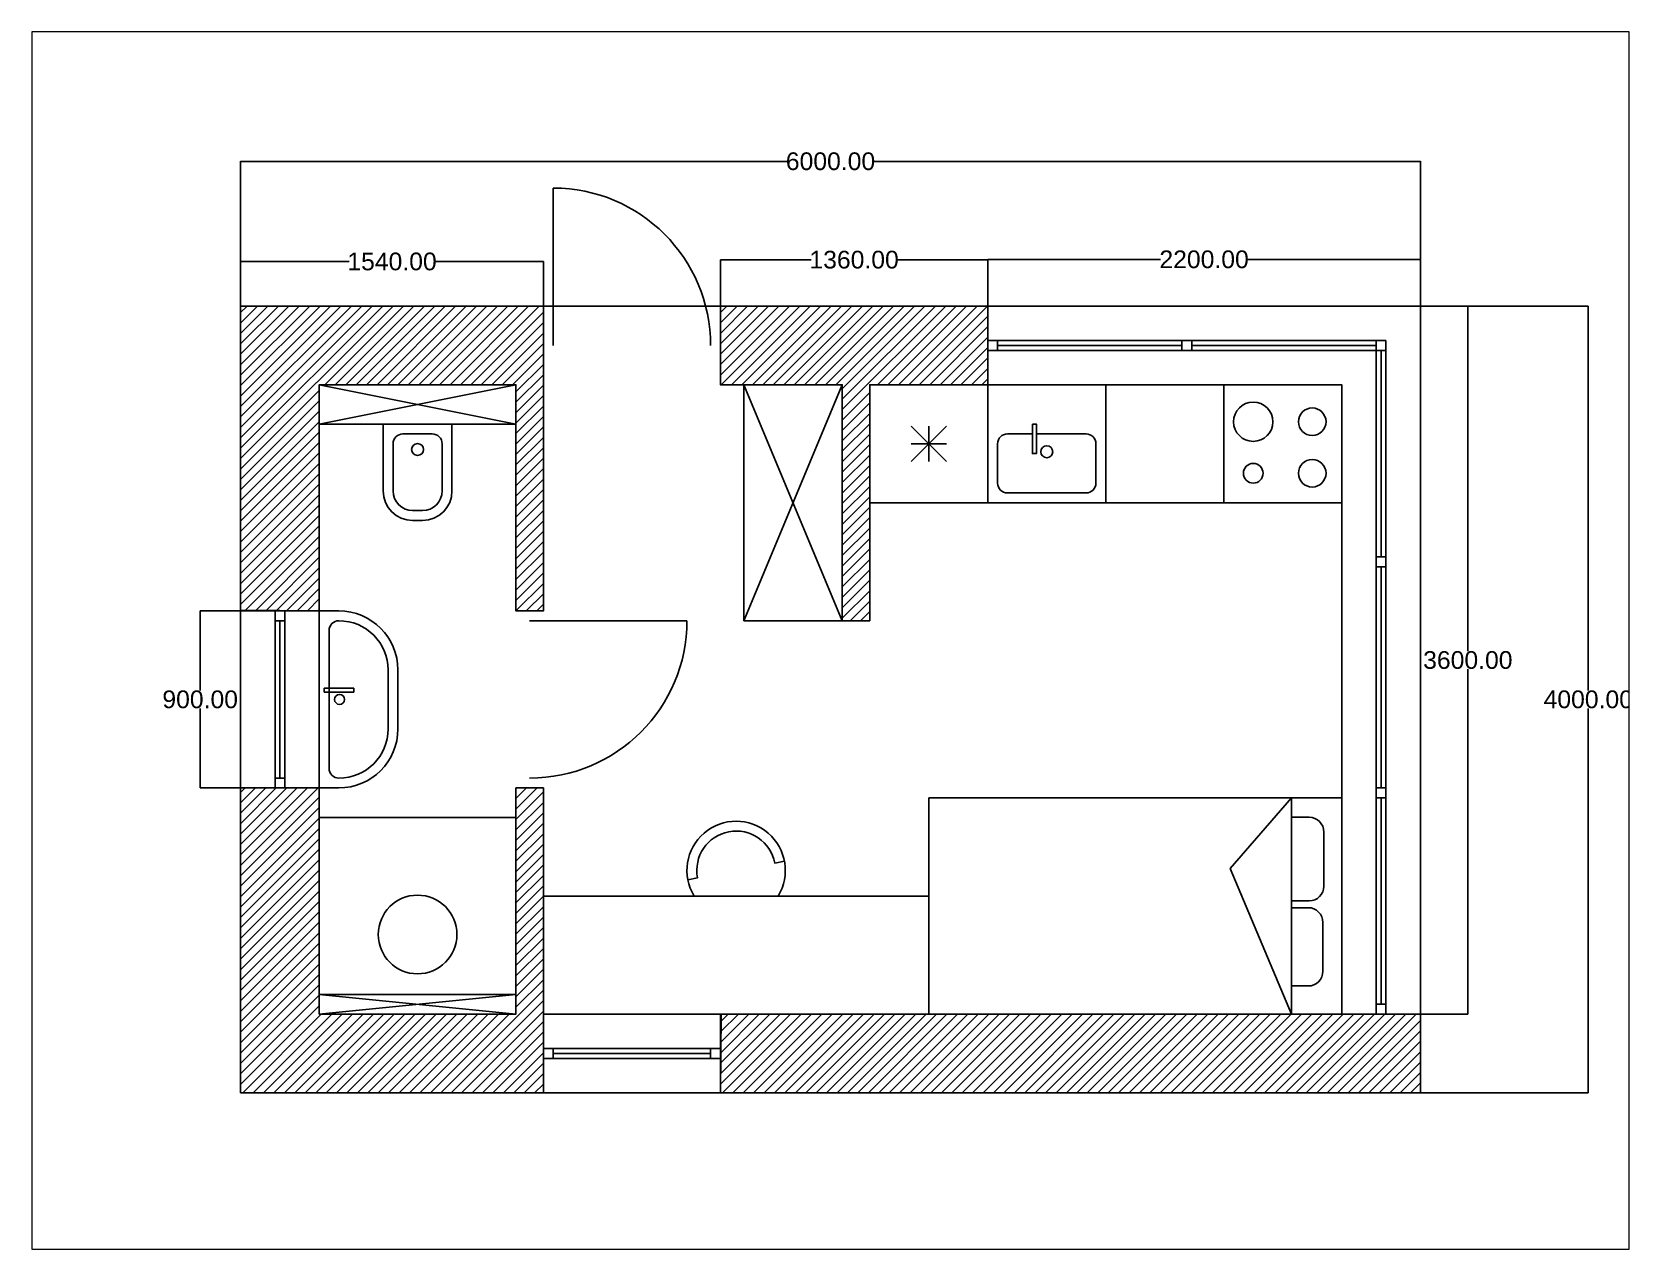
# Paper-space layout 'Plan' of a CAD drawing. Header units: millimetres. Extents: x 80 to 351, y 47 to 253.
# The model-space entities are those that its viewports show. They can reach past a viewport. Long polylines and large blocks are cut down to what shows.
import ezdxf

# ---------------------------------------------------------------- set-up
doc = ezdxf.new("R2010")
doc.units = ezdxf.units.MM
doc.header["$MEASUREMENT"] = 0
for name, color, linetype in [('Hach', 6, 'Continuous'), ('Medium', 4, 'Continuous'), ('Thick', 1, 'Continuous'), ('Thin', 3, 'Continuous')]:
    doc.layers.add(name, color=color, linetype=linetype)
doc.styles.get("Standard").update_dxf_attribs({"font": 'arial.ttf'})
doc.dimstyles.get("Standard").update_dxf_attribs({"dimtxt": 90, "dimasz": 0.18, "dimexe": 0.18, "dimexo": 0.0625, "dimgap": 0.09, "dimtad": 0, "dimtih": 1, "dimtoh": 1, "dimzin": 0, "dimdsep": 46, "dimtxsty": 'Standard', "dimcen": 0.09, "dimclrt": 256, "dimadec": 0, "dimazin": 0, "dimtfac": 1, "dimtofl": 0, "dimtmove": 0, "dimatfit": 3, "dimfxl": 1, "dimtfillclr": 256, "dimtolj": 1, "dimtzin": 0, "dimarcsym": 0})

# ---------------------------------------------------------------- blocks, each defined once
blk = doc.blocks.new('*D10')
at = {"color": 0, "lineweight": -2, "transparency": 16777216}
for p, q in [((205.4, 4162.9), (205.4, 4899.1)), ((205.6, 4898.9), (2983.4, 4898.9)), ((6205.2, 4898.9), (3427.4, 4898.9)), ((6205.4, 4162.9), (6205.4, 4899.1))]:
    blk.add_line(p, q, dxfattribs=at)
at = {"color": 0, "transparency": 16777216}
for points in [[(205.6, 4899), (205.6, 4898.9), (205.4, 4898.9)], [(6205.2, 4899), (6205.2, 4898.9), (6205.4, 4898.9)]]:
    blk.add_solid(points, dxfattribs=at)
at = {"layer": 'Defpoints', "color": 0, "transparency": 16777216}
for p in [(6205.4, 4898.9), (205.4, 4162.9), (6205.4, 4162.9)]:
    blk.add_point(p, dxfattribs=at)
at = {"transparency": 16777216, "insert": (3205.4, 4898.9), "char_height": 90, "attachment_point": 5}
blk.add_mtext('\\A1;6000.00', dxfattribs=at)
blk = doc.blocks.new('*D11')
at = {"color": 0, "lineweight": -2, "transparency": 16777216}
for p, q in [((2645.4, 4162.9), (2645.4, 4398.7)), ((2645.6, 4398.5), (3107.9, 4398.5)), ((4005.2, 4398.5), (3542.9, 4398.5)), ((4005.4, 4162.9), (4005.4, 4398.7))]:
    blk.add_line(p, q, dxfattribs=at)
at = {"color": 0, "transparency": 16777216}
for points in [[(2645.6, 4398.6), (2645.6, 4398.5), (2645.4, 4398.5)], [(4005.2, 4398.6), (4005.2, 4398.5), (4005.4, 4398.5)]]:
    blk.add_solid(points, dxfattribs=at)
at = {"layer": 'Defpoints', "color": 0, "transparency": 16777216}
for p in [(4005.4, 4398.5), (2645.4, 4162.9), (4005.4, 4162.9)]:
    blk.add_point(p, dxfattribs=at)
at = {"transparency": 16777216, "insert": (3325.4, 4398.5), "char_height": 90, "attachment_point": 5}
blk.add_mtext('\\A1;1360.00', dxfattribs=at)
blk = doc.blocks.new('*D12')
at = {"color": 0, "lineweight": -2, "transparency": 16777216}
for p, q in [((205.4, 4162.9), (205.4, 4389.6)), ((205.6, 4389.4), (757.9, 4389.4)), ((1745.2, 4389.4), (1192.9, 4389.4)), ((1745.4, 4162.9), (1745.4, 4389.6))]:
    blk.add_line(p, q, dxfattribs=at)
at = {"color": 0, "transparency": 16777216}
for points in [[(205.6, 4389.4), (205.6, 4389.3), (205.4, 4389.4)], [(1745.2, 4389.4), (1745.2, 4389.3), (1745.4, 4389.4)]]:
    blk.add_solid(points, dxfattribs=at)
at = {"layer": 'Defpoints', "color": 0, "transparency": 16777216}
for p in [(1745.4, 4389.4), (205.4, 4162.9), (1745.4, 4162.9)]:
    blk.add_point(p, dxfattribs=at)
at = {"transparency": 16777216, "insert": (975.4, 4389.4), "char_height": 90, "attachment_point": 5}
blk.add_mtext('\\A1;1540.00', dxfattribs=at)
blk = doc.blocks.new('*D13')
at = {"color": 0, "lineweight": -2, "transparency": 16777216}
for p, q in [((4005.4, 4162.9), (4005.4, 4400.3)), ((4005.6, 4400.2), (4882.9, 4400.2)), ((6205.2, 4400.2), (5327.9, 4400.2)), ((6205.4, 4162.9), (6205.4, 4400.3))]:
    blk.add_line(p, q, dxfattribs=at)
at = {"color": 0, "transparency": 16777216}
for points in [[(4005.6, 4400.2), (4005.6, 4400.1), (4005.4, 4400.2)], [(6205.2, 4400.2), (6205.2, 4400.1), (6205.4, 4400.2)]]:
    blk.add_solid(points, dxfattribs=at)
at = {"layer": 'Defpoints', "color": 0, "transparency": 16777216}
for p in [(4005.4, 4400.2), (4005.4, 4162.9), (6205.4, 4162.9)]:
    blk.add_point(p, dxfattribs=at)
at = {"transparency": 16777216, "insert": (5105.4, 4400.2), "char_height": 90, "attachment_point": 5}
blk.add_mtext('\\A1;2200.00', dxfattribs=at)
blk = doc.blocks.new('*D14')
at = {"color": 0, "lineweight": -2, "transparency": 16777216}
for p, q in [((6205.5, 4162.9), (7059.4, 4162.9)), ((7059.2, 4162.7), (7059.2, 2208.9)), ((7059.2, 163), (7059.2, 2116.8)), ((6205.5, 162.9), (7059.4, 162.9))]:
    blk.add_line(p, q, dxfattribs=at)
at = {"color": 0, "transparency": 16777216}
for points in [[(7059.2, 4162.7), (7059.3, 4162.7), (7059.2, 4162.9)], [(7059.2, 163), (7059.3, 163), (7059.2, 162.9)]]:
    blk.add_solid(points, dxfattribs=at)
at = {"layer": 'Defpoints', "color": 0, "transparency": 16777216}
for p in [(6205.4, 4162.9), (6205.4, 162.9), (7059.2, 162.9)]:
    blk.add_point(p, dxfattribs=at)
at = {"transparency": 16777216, "insert": (7059.2, 2162.9), "char_height": 90, "attachment_point": 5}
blk.add_mtext('\\A1;4000.00', dxfattribs=at)
blk = doc.blocks.new('*D15')
at = {"color": 0, "lineweight": -2, "transparency": 16777216}
for p, q in [((6205.5, 4162.9), (6446.8, 4162.9)), ((6446.7, 4162.7), (6446.7, 2408.9)), ((6446.7, 563), (6446.7, 2316.8)), ((6205.5, 562.9), (6446.8, 562.9))]:
    blk.add_line(p, q, dxfattribs=at)
at = {"color": 0, "transparency": 16777216}
for points in [[(6446.6, 4162.7), (6446.7, 4162.7), (6446.7, 4162.9)], [(6446.6, 563), (6446.7, 563), (6446.7, 562.9)]]:
    blk.add_solid(points, dxfattribs=at)
at = {"layer": 'Defpoints', "color": 0, "transparency": 16777216}
for p in [(6205.4, 4162.9), (6446.7, 4162.9), (6205.4, 562.9)]:
    blk.add_point(p, dxfattribs=at)
at = {"transparency": 16777216, "insert": (6446.7, 2362.9), "char_height": 90, "attachment_point": 5}
blk.add_mtext('\\A1;3600.00', dxfattribs=at)
blk = doc.blocks.new('*D16')
at = {"color": 0, "lineweight": -2, "transparency": 16777216}
for p, q in [((205.3, 2612.9), (-0.4, 2612.9)), ((-0.3, 2612.7), (-0.3, 2208.9)), ((-0.3, 1713), (-0.3, 2116.8)), ((205.3, 1712.9), (-0.4, 1712.9))]:
    blk.add_line(p, q, dxfattribs=at)
at = {"color": 0, "transparency": 16777216}
for points in [[(-0.3, 2612.7), (-0.2, 2612.7), (-0.3, 2612.9)], [(-0.3, 1713), (-0.2, 1713), (-0.3, 1712.9)]]:
    blk.add_solid(points, dxfattribs=at)
at = {"layer": 'Defpoints', "color": 0, "transparency": 16777216}
for p in [(205.4, 2612.9), (-0.3, 1712.9), (205.4, 1712.9)]:
    blk.add_point(p, dxfattribs=at)
at = {"transparency": 16777216, "insert": (-0.3, 2162.9), "char_height": 90, "attachment_point": 5}
blk.add_mtext('\\A1;900.00', dxfattribs=at)

msp = doc.modelspace()

# ---------------------------------------------------------------- hatches: boundary and pattern name
at = {"layer": 'Hach'}
h = msp.add_hatch(dxfattribs=at)
h.set_pattern_fill('ANSI31', color=256, scale=300)
h.paths.add_polyline_path([(1745.404, 4162.858), (205.404, 4162.858), (205.404, 2616.573), (605.404, 2612.858), (605.404, 3762.858), (1605.404, 3762.858), (1605.404, 3562.858), (1605.404, 2612.858), (1745.404, 2612.858), (1745.404, 3762.858)])
h.paths.add_polyline_path([(4005.404, 4162.858), (3405.404, 4162.858), (2645.404, 4162.858), (2645.404, 3762.858), (3265.404, 3762.858), (3265.404, 2562.858), (3405.404, 2562.858), (3405.404, 3762.858), (4005.404, 3762.858)])
h = msp.add_hatch(dxfattribs=at)
h.set_pattern_fill('ANSI31', color=256, scale=300)
h.paths.add_polyline_path([(6205.404, 562.858), (5805.404, 562.858), (3705.404, 562.858), (2649.118, 562.858), (2645.404, 162.858), (6205.404, 162.858)])
h.paths.add_polyline_path([(1745.404, 562.858), (1745.404, 1712.858), (1605.404, 1712.858), (1605.404, 562.858), (605.404, 562.858), (605.404, 662.858), (605.404, 1712.858), (205.404, 1712.858), (205.404, 162.858), (1745.404, 162.858)])
h.paths.add_polyline_path([(605.404, 3762.858), (1605.404, 3762.858), (1605.404, 3562.858), (1605.404, 2612.858), (1745.404, 2612.858), (1745.404, 3762.858), (1745.404, 4162.858), (205.404, 4162.858), (205.404, 2616.573), (605.404, 2612.858)])
h.paths.add_polyline_path([(3405.404, 3762.858), (4005.404, 3762.858), (4005.404, 4162.858), (3405.404, 4162.858), (2645.404, 4162.858), (2645.404, 3762.858), (3265.404, 3762.858), (3265.404, 2562.858), (3405.404, 2562.858)])
h = msp.add_hatch(dxfattribs=at)
h.set_pattern_fill('ANSI31', color=256, scale=300)
h.paths.add_polyline_path([(6205.404, 562.858), (5805.404, 562.858), (2649.118, 562.858), (2645.404, 162.858), (6205.404, 162.858)])
h.paths.add_polyline_path([(1745.404, 562.858), (1745.404, 1712.858), (1605.404, 1712.858), (1605.404, 562.858), (605.404, 562.858), (605.404, 662.858), (605.404, 1712.858), (205.404, 1712.858), (205.404, 162.858), (1745.404, 162.858)])

# ---------------------------------------------------------------- linework, layer by layer
at = {"layer": 'Medium'}
for p, q in [((4055.404, 3962.858), (4992.904, 3962.858)), ((5042.904, 3962.858), (5980.404, 3962.858)), ((6005.404, 3937.858), (6005.404, 2887.858)), ((6005.404, 2837.858), (6005.404, 1712.858)), ((405.404, 2562.858), (405.404, 1762.858)), ((6005.404, 1662.858), (6005.404, 612.858)), ((1605.404, 1562.858), (605.404, 1562.858)), ((2595.404, 362.858), (1795.404, 362.858))]:
    msp.add_line(p, q, dxfattribs=at)
for points in [[(2645.404, 4162.858), (1745.404, 4162.858)], [(605.404, 3762.858), (605.404, 3562.858), (1605.404, 3562.858), (1605.404, 3762.858), (605.404, 3762.858)], [(3265.404, 3762.858), (3265.404, 2562.858), (2765.404, 2562.858), (2765.404, 3762.858), (3265.404, 3762.858)], [(205.404, 2612.858), (205.404, 1712.858), (605.404, 1712.858), (605.404, 2612.858), (205.404, 2616.573)], [(3705.404, 562.858), (3705.667, 1162.858), (1745.404, 1162.858), (1745.404, 562.858), (3705.404, 562.858)], [(605.404, 562.858), (605.404, 662.858), (1605.404, 662.858), (1605.404, 562.858), (605.404, 562.858)], [(2645.404, 562.858), (1745.404, 562.858), (1745.404, 162.858), (2645.404, 162.858), (2649.118, 562.858)]]:
    msp.add_lwpolyline(points, dxfattribs=at)
for points in [[(4005.404, 3762.858), (5805.404, 3762.858), (5805.404, 562.858), (6205.404, 562.858), (6205.404, 4162.858), (4005.404, 4162.858)], [(4005.404, 3162.858), (3405.404, 3162.858), (3405.404, 3762.858), (4005.404, 3762.858)], [(4005.404, 3162.858), (4605.404, 3162.858), (4605.404, 3762.858), (4005.404, 3762.858)], [(5205.404, 3162.858), (4605.404, 3162.858), (4605.404, 3762.858), (5205.404, 3762.858)], [(5205.404, 3162.858), (5805.404, 3162.858), (5805.404, 3762.858), (5205.404, 3762.858)], [(3705.404, 1662.858), (5805.404, 1662.858), (5805.404, 562.858), (3705.404, 562.858)]]:
    msp.add_lwpolyline(points, close=True, dxfattribs=at)
for points in [[(930.404, 3562.858), (930.404, 3222.858, 0.41421356), (1080.404, 3072.858), (1130.404, 3072.858, 0.41421356), (1280.404, 3222.858), (1280.404, 3562.858)], [(605.404, 1712.858), (705.404, 1712.858, 0.41421356), (1005.404, 2012.858), (1005.404, 2312.858, 0.41421356), (705.404, 2612.858), (605.404, 2612.858)]]:
    msp.add_lwpolyline(points, format="xyb", close=True, dxfattribs=at)
msp.add_arc((2725.535, 1293.578), 250, 328.4744774, 211.5255226, dxfattribs=at)
at = {"layer": 'Thick'}
for p, q in [((1795.404, 3962.858), (1795.404, 4762.858)), ((2475.404, 2562.858), (1675.404, 2562.858))]:
    msp.add_line(p, q, dxfattribs=at)
for points in [[(205.404, 2616.573), (205.404, 4162.858), (1745.404, 4162.858), (1745.404, 3762.858), (1745.404, 2612.858), (1605.404, 2612.858), (1605.404, 3762.858), (605.404, 3762.858), (605.404, 2616.573)], [(205.404, 4162.858), (205.404, 2612.858), (605.404, 2612.858), (605.404, 3762.858)]]:
    msp.add_lwpolyline(points, dxfattribs=at)
for points in [[(3405.404, 4162.858), (4005.404, 4162.858), (4005.404, 3762.858), (3405.404, 3762.858), (3405.404, 2562.858), (3265.404, 2562.858), (3265.404, 3762.858), (2645.404, 3762.858), (2645.404, 4162.858)], [(4055.404, 3987.858), (4005.404, 3987.858), (4005.404, 3937.858), (4055.404, 3937.858)], [(5042.904, 3987.858), (4992.904, 3987.858), (4992.904, 3937.858), (5042.904, 3937.858)], [(6030.404, 3987.858), (5980.404, 3987.858), (5980.404, 3937.858), (6030.404, 3937.858)], [(6030.404, 2887.858), (5980.404, 2887.858), (5980.404, 2837.858), (6030.404, 2837.858)], [(430.404, 2612.858), (380.404, 2612.858), (380.404, 2562.858), (430.404, 2562.858)], [(1745.404, 562.858), (1745.404, 1712.858), (1605.404, 1712.858), (1605.404, 562.858), (605.404, 562.858), (605.404, 1712.858), (205.404, 1712.858), (205.404, 162.858), (1745.404, 162.858)], [(430.404, 1762.858), (380.404, 1762.858), (380.404, 1712.858), (430.404, 1712.858)], [(6030.404, 1712.858), (5980.404, 1712.858), (5980.404, 1662.858), (6030.404, 1662.858)], [(6030.404, 612.858), (5980.404, 612.858), (5980.404, 562.858), (6030.404, 562.858)], [(2645.404, 162.858), (6205.404, 162.858), (6205.404, 562.858), (5805.404, 562.858), (2645.404, 562.858)], [(1795.404, 337.858), (1795.404, 387.858), (1745.404, 387.858), (1745.404, 337.858)], [(2645.404, 337.858), (2645.404, 387.858), (2595.404, 387.858), (2595.404, 337.858)]]:
    msp.add_lwpolyline(points, close=True, dxfattribs=at)
at = {"layer": 'Thin'}
for p, q in [((4055.404, 3987.858), (4992.904, 3987.858)), ((5042.904, 3987.858), (5980.404, 3987.858)), ((4055.404, 3937.858), (4992.904, 3937.858)), ((5042.904, 3937.858), (5980.404, 3937.858)), ((5980.404, 2887.858), (5980.404, 3937.858)), ((6030.404, 3937.858), (6030.404, 2887.858)), ((605.404, 3762.858), (1605.404, 3562.858)), ((1605.404, 3762.858), (605.404, 3562.858)), ((3265.404, 3762.858), (2765.404, 2562.858)), ((3265.404, 2562.858), (2765.404, 3762.858)), ((3795.404, 3552.858), (3615.404, 3372.858)), ((3795.404, 3372.858), (3615.404, 3552.858)), ((3705.404, 3552.858), (3705.404, 3372.858)), ((3795.404, 3462.858), (3615.404, 3462.858)), ((5980.404, 2749.935), (5980.404, 2837.858)), ((6030.404, 2837.858), (6030.404, 1712.858)), ((5980.404, 1712.858), (5980.404, 2749.935)), ((380.404, 2562.858), (380.404, 1762.858)), ((430.404, 2562.858), (430.404, 1762.858)), ((5550.19, 1662.858), (5237.199, 1303.099)), ((5549.59, 562.858), (5550.19, 1662.858)), ((5980.404, 612.858), (5980.404, 1662.858)), ((6030.404, 612.858), (6030.404, 1662.858)), ((5237.199, 1303.099), (5549.59, 562.858)), ((605.404, 662.858), (1605.404, 562.858)), ((1605.404, 662.858), (605.404, 562.858)), ((2595.404, 387.858), (1795.404, 387.858)), ((2595.404, 337.858), (1795.404, 337.858))]:
    msp.add_line(p, q, dxfattribs=at)
for points in [[(980.404, 3462.858), (980.404, 3222.858, 0.41421356), (1080.404, 3122.858), (1130.404, 3122.858, 0.41421356), (1230.404, 3222.858), (1230.404, 3462.858, 0.41421356), (1180.404, 3512.858), (1030.404, 3512.858, 0.41421356)], [(705.404, 1762.858), (705.404, 1762.858, 0.41421356), (955.404, 2012.858), (955.404, 2312.858, 0.41421356), (705.404, 2562.858, 0.41421356), (655.404, 2512.858), (655.404, 1812.858, 0.41421356)]]:
    msp.add_lwpolyline(points, format="xyb", close=True, dxfattribs=at)
for points in [[(4232.276, 3512.858), (4105.404, 3512.858, 0.41421356), (4055.404, 3462.858), (4055.404, 3262.858, 0.41421356), (4105.404, 3212.858), (4505.404, 3212.858, 0.41421356), (4555.404, 3262.858), (4555.404, 3462.858, 0.41421356), (4505.404, 3512.858), (4252.276, 3512.858)], [(5549.59, 1563.604), (5639.395, 1563.604, -0.41421356), (5714.395, 1488.604), (5714.395, 1213.441, -0.41421356), (5639.395, 1138.441), (5549.59, 1138.441)], [(2480.017, 1246.454), (2529.12, 1255.879, -1), (2921.95, 1331.276), (2971.054, 1340.701)], [(5549.59, 1104.035), (5634.475, 1104.035, -0.41421356), (5709.475, 1029.035), (5709.475, 780.905, -0.41421356), (5634.475, 705.905), (5549.59, 705.905)]]:
    msp.add_lwpolyline(points, format="xyb", dxfattribs=at)
for points in [[(4232.276, 3563.315), (4232.276, 3413.315), (4252.276, 3413.315), (4252.276, 3563.315), (4232.276, 3563.315)], [(630.373, 2200.102), (780.373, 2200.102), (780.373, 2220.102), (630.373, 2220.102), (630.373, 2200.102)]]:
    msp.add_lwpolyline(points, dxfattribs=at)
for centre, radius in [((5355.404, 3575.12), 100), ((5655.404, 3575.12), 70), ((1105.404, 3433.815), 30.158), ((4305.404, 3422.526), 30.322), ((5355.404, 3312.858), 50), ((5655.404, 3312.858), 70), ((708.373, 2162.858), 25.21), ((1105.404, 967.884), 200)]:
    msp.add_circle(centre, radius, dxfattribs=at)
for centre, start, end in [((1795.404, 3962.858), 0, 90), ((1675.404, 2562.858), 270, 0)]:
    msp.add_arc(centre, 800, start, end, dxfattribs=at)

# ---------------------------------------------------------------- dimensions: what is measured, and where the dimension line sits
for base, p1, p2, picture, middle in [((6205.404, 4898.922), (205.404, 4162.858), (6205.404, 4162.858), '*D10', (3205.404, 4898.922)), ((1745.404, 4389.372), (205.404, 4162.858), (1745.404, 4162.858), '*D12', (975.404, 4389.372)), ((4005.404, 4398.538), (2645.404, 4162.858), (4005.404, 4162.858), '*D11', (3325.404, 4398.538)), ((4005.404, 4400.163), (6205.404, 4162.858), (4005.404, 4162.858), '*D13', (5105.404, 4400.163))]:
    dim = msp.add_linear_dim(base=base, p1=p1, p2=p2, dimstyle='Standard')
    dim.commit()
    dim.dimension.update_dxf_attribs({"geometry": picture, "text_midpoint": middle})
dim = msp.add_linear_dim(base=(7059.239, 162.858), p1=(6205.404, 4162.858), p2=(6205.404, 162.858), angle=90, dimstyle='Standard')
dim.commit()
dim.dimension.update_dxf_attribs({"geometry": '*D14', "text_midpoint": (7059.239, 2162.858), "dimtype": 160})
dim = msp.add_aligned_dim(p1=(6205.404, 562.858), p2=(6205.404, 4162.858), distance=-241.266, dimstyle='Standard')
dim.commit()
dim.dimension.update_dxf_attribs({"geometry": '*D15', "text_midpoint": (6446.67, 2362.858)})
dim = msp.add_linear_dim(base=(-0.253, 1712.858), p1=(205.404, 2612.858), p2=(205.404, 1712.858), angle=90, dimstyle='Standard')
dim.commit()
dim.dimension.update_dxf_attribs({"geometry": '*D16', "text_midpoint": (-0.253, 2162.858)})

psp = doc.layouts.new('Plan')

# ---------------------------------------------------------------- viewports
at = {"layer": 'Hach', "color": 0, "view_target_point": (11207.114, 4826.369)}
psp.add_viewport(center=(215.61, 149.68), size=(270.75, 206.2852), view_center_point=(-8001.77, -2363.674), view_height=6188.55658, dxfattribs=at)

doc.saveas('drawing.dxf')
